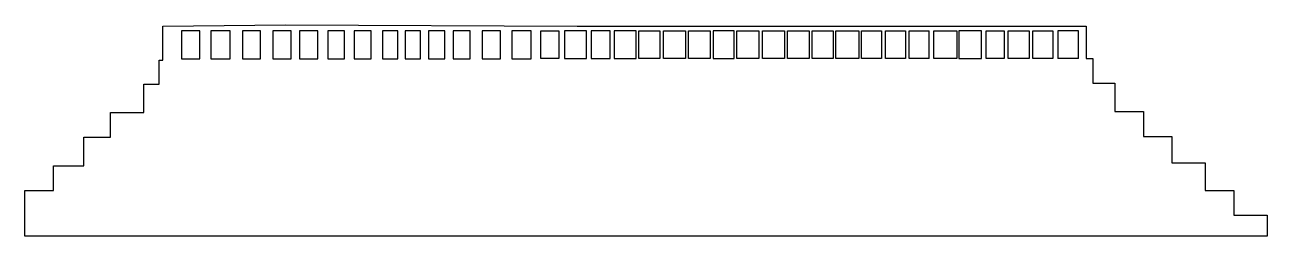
# Model space of a CAD drawing. Header units: millimetres. Extents: x -7.9 to 8.4, y -11.4 to -8.6.
import ezdxf

# ---------------------------------------------------------------- set-up
doc = ezdxf.new("R2010")
doc.units = ezdxf.units.MM
doc.layers.get('0').update_dxf_attribs({"linetype": 'CONTINUOUS'})

msp = doc.modelspace()

# ---------------------------------------------------------------- linework, layer by layer
for p, q in [((-6.084, -8.619, -0.875), (-4.474, -8.603, -0.875)), ((-6.084, -9.069, -0.875), (-6.084, -8.619, -0.875)), ((-4.474, -8.603, -0.875), (-0.646, -8.619, -0.875)), ((-0.646, -8.619, -0.875), (2.791, -8.619, -0.875)), ((2.791, -8.619, -0.875), (5.979, -8.619, -0.875)), ((5.979, -8.619, -0.875), (6.041, -8.619, -0.875)), ((6.041, -8.619, -0.875), (6.041, -9.044, -0.875)), ((-1.121, -9.044, -0.875), (-1.121, -8.681, -0.875)), ((-1.121, -8.681, -0.875), (-0.884, -8.681, -0.875)), ((-0.884, -8.681, -0.875), (-0.884, -9.044, -0.875)), ((-0.521, -8.681, -0.875), (-0.809, -8.681, -0.875)), ((-0.809, -8.681, -0.875), (-0.809, -9.044, -0.875)), ((-0.521, -9.044, -0.875), (-0.521, -8.681, -0.875)), ((-0.209, -8.681, -0.875), (-0.459, -8.681, -0.875)), ((-0.459, -8.681, -0.875), (-0.459, -9.044, -0.875)), ((-0.209, -9.044, -0.875), (-0.209, -8.681, -0.875)), ((0.116, -8.681, -0.875), (-0.159, -8.681, -0.875)), ((-0.159, -8.681, -0.875), (-0.159, -9.044, -0.875)), ((0.129, -8.681, -0.875), (0.116, -8.681, -0.875)), ((0.129, -9.044, -0.875), (0.129, -8.681, -0.875)), ((0.166, -9.044, -0.875), (0.166, -8.681, -0.875)), ((0.166, -8.681, -0.875), (0.441, -8.681, -0.875)), ((0.441, -8.681, -0.875), (0.441, -9.044, -0.875)), ((0.491, -9.044, -0.875), (0.491, -8.681, -0.875)), ((0.491, -8.681, -0.875), (0.779, -8.681, -0.875)), ((0.779, -8.681, -0.875), (0.779, -9.044, -0.875)), ((0.816, -9.044, -0.875), (0.816, -8.681, -0.875)), ((0.816, -8.681, -0.875), (1.104, -8.681, -0.875)), ((1.104, -8.681, -0.875), (1.104, -9.044, -0.875)), ((1.416, -8.681, -0.875), (1.141, -8.681, -0.875)), ((1.141, -8.681, -0.875), (1.141, -9.044, -0.875)), ((1.416, -9.044, -0.875), (1.416, -8.681, -0.875)), ((1.454, -9.044, -0.875), (1.454, -8.681, -0.875)), ((1.454, -8.681, -0.875), (1.741, -8.681, -0.875)), ((1.741, -8.681, -0.875), (1.741, -9.044, -0.875)), ((1.791, -9.044, -0.875), (1.791, -8.681, -0.875)), ((1.791, -8.681, -0.875), (2.079, -8.681, -0.875)), ((2.079, -8.681, -0.875), (2.079, -9.044, -0.875)), ((2.116, -9.044, -0.875), (2.116, -8.681, -0.875)), ((2.116, -8.681, -0.875), (2.404, -8.681, -0.875)), ((2.404, -8.681, -0.875), (2.404, -9.044, -0.875)), ((2.441, -9.044, -0.875), (2.441, -8.681, -0.875)), ((2.441, -8.681, -0.875), (2.716, -8.681, -0.875)), ((2.716, -8.681, -0.875), (2.716, -9.044, -0.875)), ((2.754, -9.044, -0.875), (2.754, -8.681, -0.875)), ((2.754, -8.681, -0.875), (3.054, -8.681, -0.875)), ((3.054, -8.681, -0.875), (3.054, -9.044, -0.875)), ((3.091, -9.044, -0.875), (3.091, -8.681, -0.875)), ((3.091, -8.681, -0.875), (3.354, -8.681, -0.875)), ((3.354, -8.681, -0.875), (3.354, -9.044, -0.875)), ((3.404, -9.044, -0.875), (3.404, -8.681, -0.875)), ((3.404, -8.681, -0.875), (3.666, -8.681, -0.875)), ((3.666, -8.681, -0.875), (3.666, -9.044, -0.875)), ((3.716, -9.044, -0.875), (3.716, -8.681, -0.875)), ((3.716, -8.681, -0.875), (3.979, -8.681, -0.875)), ((3.979, -9.044, -0.875), (3.979, -8.681, -0.875)), ((4.041, -9.044, -0.875), (4.041, -8.681, -0.875)), ((4.041, -8.681, -0.875), (4.341, -8.681, -0.875)), ((4.341, -8.681, -0.875), (4.341, -9.044, -0.875)), ((4.666, -8.681, -0.875), (4.366, -8.681, -0.875)), ((4.366, -8.681, -0.875), (4.366, -9.044, -0.875)), ((4.666, -9.044, -0.875), (4.666, -8.681, -0.875)), ((4.728, -8.681, -0.875), (4.961, -8.681, -0.875)), ((4.728, -9.044, -0.875), (4.728, -8.681, -0.875)), ((4.961, -8.681, -0.875), (4.961, -9.044, -0.875)), ((5.016, -9.044, -0.875), (5.016, -8.681, -0.875)), ((5.016, -8.681, -0.875), (5.291, -8.681, -0.875)), ((5.291, -8.681, -0.875), (5.291, -9.044, -0.875)), ((5.341, -9.044, -0.875), (5.341, -8.681, -0.875)), ((5.341, -8.681, -0.875), (5.604, -8.681, -0.875)), ((5.604, -8.681, -0.875), (5.604, -9.044, -0.875)), ((5.941, -8.681, -0.875), (5.666, -8.681, -0.875)), ((5.666, -8.681, -0.875), (5.666, -9.044, -0.875)), ((5.941, -9.044, -0.875), (5.941, -8.681, -0.875)), ((-6.134, -9.381, -0.875), (-6.134, -9.069, -0.875)), ((-6.134, -9.069, -0.875), (-6.084, -9.069, -0.875)), ((-0.884, -9.044, -0.875), (-1.121, -9.044, -0.875)), ((-0.809, -9.044, -0.875), (-0.521, -9.044, -0.875)), ((-0.459, -9.044, -0.875), (-0.209, -9.044, -0.875)), ((-0.159, -9.044, -0.875), (0.129, -9.044, -0.875)), ((0.441, -9.044, -0.875), (0.166, -9.044, -0.875)), ((0.779, -9.044, -0.875), (0.491, -9.044, -0.875)), ((1.104, -9.044, -0.875), (0.816, -9.044, -0.875)), ((1.141, -9.044, -0.875), (1.416, -9.044, -0.875)), ((1.741, -9.044, -0.875), (1.454, -9.044, -0.875)), ((2.079, -9.044, -0.875), (1.791, -9.044, -0.875)), ((2.404, -9.044, -0.875), (2.116, -9.044, -0.875)), ((2.716, -9.044, -0.875), (2.441, -9.044, -0.875)), ((3.054, -9.044, -0.875), (2.754, -9.044, -0.875)), ((3.354, -9.044, -0.875), (3.091, -9.044, -0.875)), ((3.666, -9.044, -0.875), (3.404, -9.044, -0.875)), ((3.979, -9.044, -0.875), (3.716, -9.044, -0.875)), ((4.341, -9.044, -0.875), (4.041, -9.044, -0.875)), ((4.366, -9.044, -0.875), (4.666, -9.044, -0.875)), ((4.961, -9.044, -0.875), (4.728, -9.044, -0.875)), ((5.291, -9.044, -0.875), (5.016, -9.044, -0.875)), ((5.604, -9.044, -0.875), (5.341, -9.044, -0.875)), ((5.941, -9.044, -0.875), (5.666, -9.044, -0.875)), ((6.041, -9.044, -0.875), (6.129, -9.044, -0.875)), ((6.129, -9.044, -0.875), (6.129, -9.369, -0.875)), ((-6.334, -9.756, -0.875), (-6.334, -9.381, -0.875)), ((-6.334, -9.381, -0.875), (-6.134, -9.381, -0.875)), ((6.129, -9.369, -0.875), (6.416, -9.369, -0.875)), ((6.416, -9.369, -0.875), (6.416, -9.744, -0.875)), ((-6.771, -10.081, -0.875), (-6.771, -9.756, -0.875)), ((-6.771, -9.756, -0.875), (-6.334, -9.756, -0.875)), ((6.416, -9.744, -0.875), (6.791, -9.744, -0.875)), ((6.791, -9.744, -0.875), (6.791, -10.069, -0.875)), ((-7.121, -10.456, -0.875), (-7.121, -10.081, -0.875)), ((-7.121, -10.081, -0.875), (-6.771, -10.081, -0.875)), ((6.791, -10.069, -0.875), (7.166, -10.069, -0.875)), ((7.166, -10.069, -0.875), (7.166, -10.419, -0.875)), ((7.166, -10.419, -0.875), (7.604, -10.419, -0.875)), ((7.604, -10.419, -0.875), (7.604, -10.781, -0.875)), ((-7.521, -10.781, -0.875), (-7.521, -10.456, -0.875)), ((-7.521, -10.456, -0.875), (-7.121, -10.456, -0.875)), ((-7.896, -11.381, -0.875), (-7.896, -10.781, -0.875)), ((-7.896, -10.781, -0.875), (-7.521, -10.781, -0.875)), ((7.604, -10.781, -0.875), (7.979, -10.781, -0.875)), ((7.979, -10.781, -0.875), (7.979, -11.106, -0.875)), ((7.979, -11.106, -0.875), (8.416, -11.106, -0.875)), ((8.416, -11.106, -0.875), (8.416, -11.381, -0.875)), ((-5.709, -11.381, -0.875), (-7.896, -11.381, -0.875)), ((-3.771, -11.381, -0.875), (-5.709, -11.381, -0.875)), ((-2.396, -11.381, -0.875), (-3.771, -11.381, -0.875)), ((-0.959, -11.381, -0.875), (-2.396, -11.381, -0.875)), ((0.541, -11.381, -0.875), (-0.959, -11.381, -0.875)), ((2.104, -11.381, -0.875), (0.541, -11.381, -0.875)), ((3.604, -11.381, -0.875), (2.104, -11.381, -0.875)), ((4.541, -11.381, -0.875), (3.604, -11.381, -0.875)), ((5.791, -11.381, -0.875), (4.541, -11.381, -0.875)), ((6.479, -11.381, -0.875), (5.791, -11.381, -0.875)), ((6.885, -11.381, -0.875), (6.479, -11.381, -0.875)), ((7.479, -11.381, -0.875), (6.885, -11.381, -0.875)), ((8.416, -11.381, -0.875), (7.479, -11.381, -0.875))]:
    msp.add_line(p, q)
for points in [[(-5.839, -9.05), (-5.6, -9.05), (-5.6, -8.68), (-5.839, -8.68)], [(-5.455, -9.05), (-5.2, -9.05), (-5.2, -8.68), (-5.455, -8.68)], [(-5.037, -9.05), (-4.8, -9.05), (-4.8, -8.68), (-5.037, -8.68)], [(-4.638, -9.05), (-4.4, -9.05), (-4.4, -8.68), (-4.638, -8.68)], [(-4.288, -9.05), (-4.05, -9.05), (-4.05, -8.68), (-4.288, -8.68)], [(-3.918, -9.05), (-3.7, -9.05), (-3.7, -8.68), (-3.918, -8.68)], [(-3.573, -9.05), (-3.35, -9.05), (-3.35, -8.68), (-3.573, -8.68)], [(-3.199, -9.05), (-3, -9.05), (-3, -8.68), (-3.199, -8.68)], [(-2.904, -9.05), (-2.7, -9.05), (-2.7, -8.68), (-2.904, -8.68)], [(-2.594, -9.05), (-2.38, -9.05), (-2.38, -8.68), (-2.594, -8.68)], [(-2.272, -9.05), (-2.05, -9.05), (-2.05, -8.68), (-2.272, -8.68)], [(-1.65, -8.68), (-1.89, -8.68), (-1.89, -9.05), (-1.65, -9.05)], [(-1.25, -8.68), (-1.5, -8.68), (-1.5, -9.05), (-1.25, -9.05)]]:
    msp.add_lwpolyline(points, close=True)

doc.saveas('drawing.dxf')
